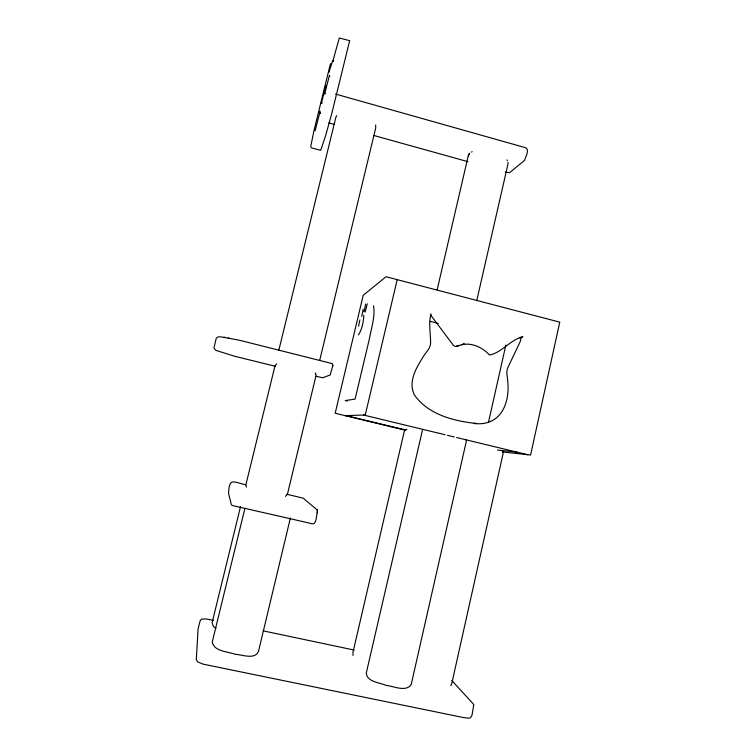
<?xml version="1.0" encoding="UTF-8"?>
<svg xmlns="http://www.w3.org/2000/svg" width="756" height="756" viewBox="0 0 756 756"><rect width="100%" height="100%" fill="white"/><g stroke="black" fill="none" stroke-linecap="round" stroke-linejoin="round"><path stroke-width="1.13" d="M290.408 517.917L258.448 651.54C254.659 660.007 242.071 654.554 235.22 654.309C227.972 651.464 213.806 651.559 212.266 641.929L244.859 508.59M317.265 512.861L317.095 509.846M316.112 376.271L322.651 377.773L330.164 374.976L332.753 365.932L332.423 363.655L239.076 340.153L220.932 336.836L218.144 336.892L216.282 338.178L213.939 347.921L215.734 350.321L234.615 356.246L275.382 366.282M317.482 511.68C315.942 515.195 317.255 526.62 310.281 523.294L232.328 505.509L231.355 504.573L228.595 493.526C229.115 477.612 232.867 481.714 245.624 484.813M332.753 365.932L332.876 365.29M488.537 422.075L505.858 345.076M476.743 300.69L508.023 163.787L507.871 162.209M437.148 289.794L468.229 155.944L469.656 153.128M321.347 102.929L321.593 101.871M397.25 279.418L365.261 414.997L344.793 415.639M319.722 360.291L375.675 128.17L375.685 124.948M240.512 506.7L212.086 622.755L213.372 626.412L215.989 628.255M278.841 350.17L335.919 117.067L336.779 115.706M431.024 313.844C428.321 323.228 430.722 333.198 430.57 342.799C430.693 348.497 425.751 352.287 423.162 356.86C416.159 367.926 407.909 381.875 414.449 395.01C428.274 414.647 453.959 421.205 476.667 423.492L473.842 423.454C500.122 426.696 509.96 404.082 507.796 381.941C507.711 377.112 505.566 371.914 507.985 367.321L520.232 341.561L521.045 338.518L519.646 337.667L522.916 336.798C510.224 339.624 502.145 352.57 489.519 354.999C482.668 347.571 472.207 342.373 461.651 344.736L464.335 343.933L456.454 346.276M328.926 72.387L332.215 62.077L333.651 60.537M422.406 430.334L366.339 672.774C366.452 681.959 379.805 682.526 386.136 685.418C393.564 686.042 405.859 692.402 411.198 684.567L466.291 441.438L466.121 439.614M468.229 155.944L468.54 155.197M468.833 154.479L469.136 153.733M332.404 61.614L332.735 60.915M315.101 130.854L319.911 112.219L320.062 112.965M365.167 312.058L367.265 303.855M361.727 316.414L363.182 309.421M450.756 685.569L451.663 684.038L503.127 453.439L502.957 451.71L501.804 450.396M285.503 496.352L287.441 494.197L315.98 375.826L315.847 374.135M276.649 363.891L275.014 365.772L245.898 484.672L246.484 487.129M471.536 152.041L472.16 151.672M358.372 334.965C362.02 329.55 363.39 322.169 363.844 315.611L363.645 315.28M358.561 326.195L359.865 319.939M458.618 345.643L459.081 345.492L455.537 346.484L453.591 345.624L430.693 315.091M406.926 429.238L405.121 429.994L404.262 431.421L352.891 652.664L353.052 655.424M363.976 311.727L365.696 304.12M325.581 93.451L324.655 93.999L329.389 75.581L329.881 76.507M322.198 103.005L321.309 103.534L325.893 85.702L326.365 86.571M331.298 63.513L330.57 63.721L329.814 66.244L313.825 131.289L310.763 146.352L311.387 147.826L320.648 150.368L325.458 136.222L331.657 113.995L349.669 40.663L339.331 37.989L332.867 61.028L333.708 60.584M497.505 450.075L517.01 452.126M502.617 451.965L530.589 455.017L559.761 322.15L386.042 276.724L363.211 295.294L335.182 413.248L405.547 430.277M224.107 337.223L224.844 337.346M228.265 337.923L228.851 338.026M213.589 620.402L205.868 618.899L201.417 619.136L200.113 620.884L198.091 628.954L196.286 659.808L197.722 661.963L203.355 664.193L463.967 717.671L468.663 718.2L470.515 717.746L472.018 715.119L473.814 704.554L451.823 680.523M263.154 630.854L354.205 650.065M287.044 494.301L303.156 498.157L317.265 509.988M363.598 415.044L445.095 434.747M447.391 435.305L454.28 436.968M456.567 437.516L527.735 454.725M346.078 415.592L405.726 429.975M347.335 401.058L345.256 400.548L355.093 399.14L369.467 338.527C371.309 327.792 375.392 316.66 373.54 305.726M430.258 321.357L438.253 323.407M328.803 122.926L334.454 124.504M374.05 135.532L467.945 161.671M505.273 172.066L509.516 172.746L524.503 160.395C525.581 156.794 529.663 150.189 525.949 147.826L335.513 94.046M320.279 113.391L319.712 112.937L320.053 111.066M506.879 159.913L507.314 160.537M315.243 373.02L315.687 373.748"/></g></svg>
